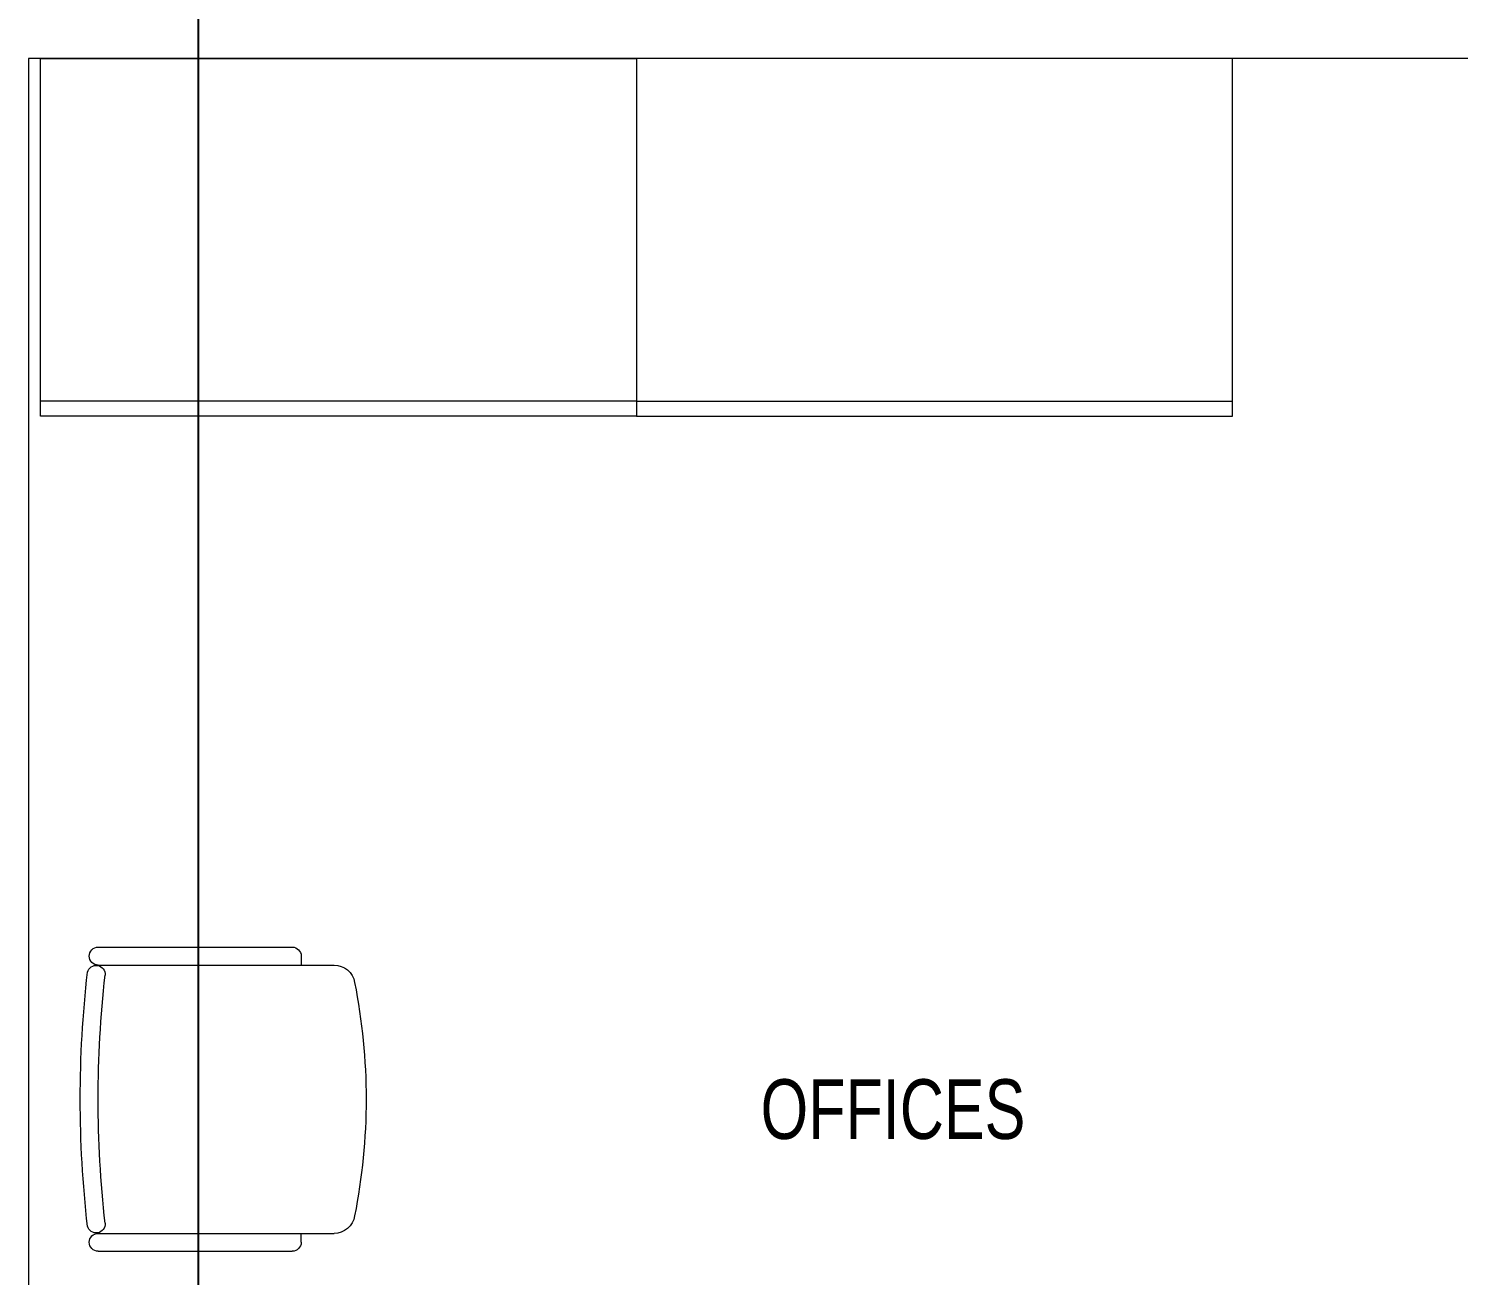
# Model space of a CAD drawing. Header units: metres. Extents: x -18745 to 220762, y -1579758 to -1356048.
# Drawn here: x 108078 to 110477, y -1424732 to -1422641 of the extents above; entities that cross this region are included whole.
import ezdxf

# ---------------------------------------------------------------- set-up
doc = ezdxf.new("R2010")
doc.units = ezdxf.units.M
doc.layers.get('0').update_dxf_attribs({"lineweight": 0})
for name, color, linetype, lineweight in [('A-100 - Copy$0$72_EGR_BASE_TEXT', 8, 'Continuous', 0), ('A-100 - Copy$0$Medical Equipment and Furniture', 8, 'Continuous', 0), ('A-100 - Copy$0$Medical Equipment and Furniture1', 8, 'Continuous', 5), ('A-100 - Copy$0$Walls', 8, 'Continuous', 0)]:
    doc.layers.add(name, color=color, linetype=linetype, lineweight=lineweight)
doc.layers.add('A-100 - Copy$0$axes', color=8, linetype='Continuous')
doc.styles.add('A-100 - Copy$0$X3G_ENTITY_2587EA', font='swisscl.ttf', dxfattribs={"height": 200})

# ---------------------------------------------------------------- blocks, each defined once
blk = doc.blocks.new('A-100 - Copy$0$CUPBOARD - GLASS TOP - LOCKABLE - 200x100x60')
at = {"layer": 'A-100 - Copy$0$Medical Equipment and Furniture1'}
blk.add_line((283.1819, -205.0074, 0), (284.1819, -205.0074, 0), dxfattribs=at)
at = {"layer": 'A-100 - Copy$0$Medical Equipment and Furniture1', "elevation": 0}
blk.add_lwpolyline([(284.1819, -204.4324), (283.1819, -204.4324), (283.1819, -205.0324), (284.1819, -205.0324)], close=True, dxfattribs=at)
blk = doc.blocks.new('A-100 - Copy$0$GF21016-P')
at = {"extrusion": (-1.24384e-09, -1.20261e-09, -1)}
for p, q in [((0.0128, 0.0179), (0.0128, 0.4136)), ((0.4628, 0.0179), (0.4628, 0.4136)), ((-0.0172, 0.0179), (-0.0172, 0.3435)), ((-0.0022, 0.3585), (0.0128, 0.3585)), ((0.4778, 0.3585), (0.4628, 0.3585)), ((0.4928, 0.0179), (0.4928, 0.3435)), ((0.4778, 0.0029), (0.4778, 0.0029))]:
    blk.add_line(p, q, dxfattribs=at)
for centre, radius, start, end in [((-0.2378, -0.5362), 1.0036, 78.7568, 101.2432), ((-0.0478, 0.4136), 0.035, 0, 80.6557), ((-0.4278, 0.4136), 0.035, 99.3443, 180), ((0.0022, 0.3435), 0.015, 0, 90), ((-0.4778, 0.3435), 0.015, 90, 180), ((-0.0284, 0.0145), 0.015, 284.3864, 95.5209), ((-0.2378, 1.8928), 1.8749, 263.6341, 276.3659), ((-0.4471, 0.0145), 0.015, 84.4791, 255.6136), ((0.0022, 0.0179), 0.015, 270, 0), ((0.0022, 0.0179), 0.015, 180, 270), ((-0.2378, 1.8734), 1.8855, 263.5119, 276.4881), ((-0.4778, 0.0179), 0.015, 270, 0), ((-0.4778, 0.0179), 0.015, 180, 270)]:
    blk.add_arc(centre, radius, start, end, dxfattribs=at)
blk = doc.blocks.new('A-100 - Copy')
at = {"layer": 'A-100 - Copy$0$axes'}
blk.add_line((108363.3, -1477297.4, 0), (108363.3, -1366691.8, 0), dxfattribs=at)
at = {"layer": 'A-100 - Copy$0$Walls'}
blk.add_line((112616.9, -1422691.4, 2.4), (108078.3, -1422691.4, 2.4), dxfattribs=at)
at = {"layer": 'A-100 - Copy$0$Walls', "elevation": 0}
blk.add_lwpolyline([(108078.3, -1422691.4), (108078.3, -1425622.7)], dxfattribs=at)
at = {"layer": 'A-100 - Copy$0$Medical Equipment and Furniture', "yscale": 1000, "zscale": 1000}
for p, xscale in [((392280.2, -1218259, 2.4), -1000), ((-174083.6, -1218259, 2.4), 1000)]:
    blk.add_blockref('A-100 - Copy$0$CUPBOARD - GLASS TOP - LOCKABLE - 200x100x60', p, dxfattribs=dict(at, xscale=xscale))
at = {"layer": 'A-100 - Copy$0$Medical Equipment and Furniture', "extrusion": (8.17196e-07, 2.67535e-11, -1), "xscale": -999.9999999999994, "yscale": 999.9999999999993, "zscale": 1000, "rotation": 90.00002540926212}
blk.add_blockref('A-100 - Copy$0$GF21016-P', (-108177.1, -1424199, -2.3), dxfattribs=at)
at = {"layer": 'A-100 - Copy$0$72_EGR_BASE_TEXT', "insert": (109528.5, -1424403.4, 2.4), "char_height": 100, "attachment_point": 2, "style": 'A-100 - Copy$0$X3G_ENTITY_2587EA'}
blk.add_mtext('OFFICES', dxfattribs=at)

msp = doc.modelspace()

# ---------------------------------------------------------------- block references
msp.add_blockref('A-100 - Copy', (0, 0))

doc.saveas('drawing.dxf')
